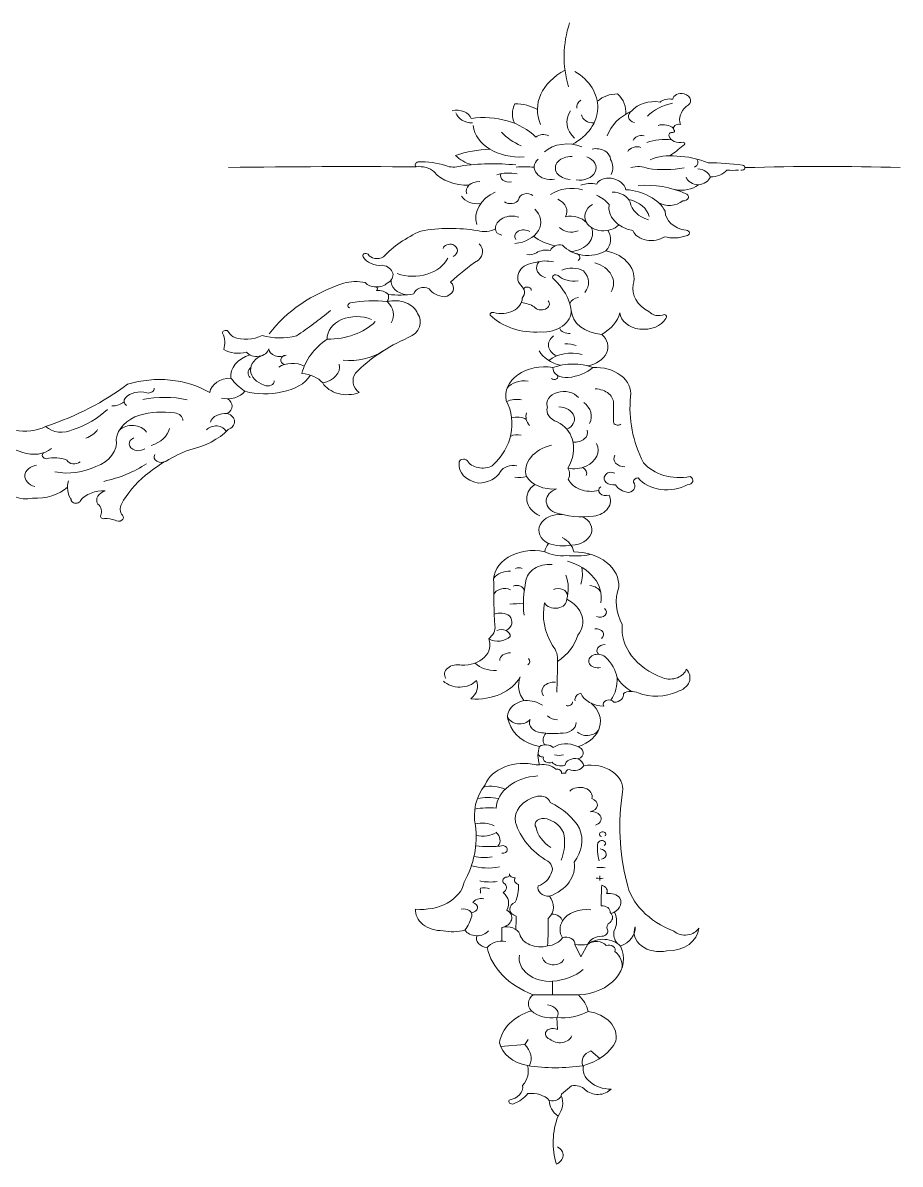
# Model space of a CAD drawing. Header units: centimetres. Extents: x 2280 to 32242, y -4577 to 2534.
# Drawn here: x 24897.52 to 24921.62, y -2764.3 to -2732.94 of the extents above; entities that cross this region are included whole.
import ezdxf

# ---------------------------------------------------------------- set-up
doc = ezdxf.new("R2010")
doc.units = ezdxf.units.CM
doc.layers.get('0').update_dxf_attribs({"lineweight": 15})
doc.layers.add('dim', color=40, linetype='Continuous', lineweight=0)

# ---------------------------------------------------------------- blocks, each defined once
blk = doc.blocks.new('OBJE_other_131')
for p, q in [((0.3653111315901901, 0.0922910707930704), (0.3653111315901901, 0.0980082007929182)), ((0.3895559738464639, 0.0859494231826405), (0.3877055100239279, 0.0910141112661401)), ((0.3917281962775323, 0.0910944936980306), (0.3895559738464639, 0.0859494231826405)), ((0.3809474278224534, 0.0757396645837557), (0.3809192824923096, 0.070136527841968)), ((0.388866143859523, 0.070096609659162), (0.3749657881637736, 0.0701664330666925)), ((0.3822784721815187, 0.0606836112431329), (0.3824705038600205, 0.0557895034544911)), ((0.3650239342365716, 0.0486925089995455), (0.3724093744398973, 0.0494817505108026)), ((0.3724093744398973, 0.0494817505108026), (0.3734932467784461, 0.0515646296038579)), ((0.3927538578141161, 0.046982236111682), (0.3954555216348818, 0.0438226140391931)), ((0.3867813015992827, 0.0324651391691252), (0.3837318231925898, 0.0290521948039479))]:
    blk.add_line(p, q)
for centre, radius, start, end in [((0.4429371151564939, 0.4589290456870482), 0.0590193457997535, 166.4499415671134, 192.3739598187632), ((0.3956212794507307, 0.4368308481073974), 0.0198722742071773, 125.0579478938335, 198.0663160566173), ((0.3752374937862142, 0.4377838367287116), 0.0190532796227415, 306.3476094882006, 51.22905761682699), ((0.4001374402020749, 0.436133765340373), 0.0071941432910706, 88.10873458939543, 143.4988726081512), ((0.3905263965702645, 0.4357947957197689), 0.0123968195551339, 356.2549863701989, 37.39805265029685), ((0.4198652908698227, 0.4409918509567766), 0.002601957381356, 69.76992693469124, 175.6466891337684), ((0.4198609508023838, 0.4406380500933419), 0.0029378151699398, 302.6376636647897, 72.077128104339), ((0.3794048448735061, 0.4350506967531628), 0.0113509200001975, 158.4411946978478, 200.5765524950646), ((0.3685884790076489, 0.4273173873242256), 0.0119071017484468, 53.03220652220995, 88.75099283355281), ((0.3915789961324931, 0.4379511537857688), 0.0037701909964272, 130.892221765221, 188.3260011719125), ((0.4117359525512988, 0.4319224115421438), 0.008268999248381, 78.4845658814075, 147.725524160422), ((0.4213926577836458, 0.425217654887858), 0.0149035052189518, 106.0554179536621, 142.9209398495829), ((0.4163483590060961, 0.4372060731468411), 0.0040887061533051, 76.96084205347445, 136.4147242400244), ((0.3509840039373058, 0.4318429924685248), 0.0046097604749496, 15.41462609811125, 108.3378802654498), ((0.3559218639951895, 0.4365641535659062), 0.0053430202311652, 193.1224911767974, 269.2128852073462), ((0.3951765851340483, 0.4315820129829408), 0.0103749398605837, 153.3176342075238, 219.4808323570175), ((0.4141971156123248, 0.4214881059554187), 0.0176030322723535, 122.4787682536977, 165.29758441923), ((0.4065172020440383, 0.4341337982984105), 0.002828478560199001, 128.8091290405791, 249.3852029296631), ((0.4277917989327261, 0.4327183604769396), 0.0083626119459431, 139.3676181590068, 193.4714329197201), ((0.3593173974748361, 0.4135351311779235), 0.0199166177992114, 36.64352165733405, 101.2614920074481), ((0.3928737275584872, 0.434927965996296), 0.0035844738413019, 185.3880884535043, 274.8022257092995), ((0.3703049656081961, 0.4315167887882704), 0.0143856643594175, 185.722237343173, 275.4301929569118), ((0.4143411941902864, 0.4263749683963021), 0.0042358062364722, 40.62162087431373, 111.2774052262258), ((0.4172413841288341, 0.4280706213778815), 0.0006250586464826, 280.8567031479104, 46.86855486071055), ((0.4192452722033873, 0.429132735310742), 0.0016889923037428, 75.81120465516224, 201.0244725582233), ((0.3799622987953086, 0.4377446321610563), 0.0183677268530368, 214.079118902559, 240.0064985235703), ((0.3775569729988857, 0.4235160431743933), 0.002955813131066, 54.14669824701067, 139.8466623851102), ((0.4078097143926626, 0.4234336279756798), 0.0027042427829975, 75.29351436042246, 166.2973126416734), ((0.4148173330106676, 0.4115971792658425), 0.0129058090737254, 80.38681285348889, 115.1052101223074), ((0.4172445302158007, 0.4263150001740878), 0.0011474857747767, 84.26899800237571, 200.2592959540865), ((0.4194460052521764, 0.4265693949383421), 0.0033421334617017, 191.2450347203889, 289.4925353327932), ((0.3849353630666104, 0.4134612315098674), 0.0091169553146822, 60.81491761742643, 140.4089604597954), ((0.4063824304394083, 0.4183687920750579), 0.00309426437085, 67.51086236426806, 158.8549963940777), ((0.3842170987343121, 0.4528399447094785), 0.0476136258581901, 312.6148004847788, 319.6315234807636), ((0.4202840813168521, 0.4227212794915191), 0.0007505757747595, 286.2148233588587, 68.33141440605557), ((0.3632541757881373, 0.3897951738236549), 0.0306800397494775, 93.89650398850584, 114.2626974922439), ((0.3596888300245751, 0.4242078963881557), 0.0111022575315723, 215.4715189703111, 248.3453055362512), ((0.3860053344373318, 0.4126255379753366), 0.0047189162352832, 85.07087788667005, 267.4614182470946), ((0.3887362599695959, 0.4126523578787043), 0.0050658810186712, 257.5008839864096, 64.49637892193591), ((0.3937357213121398, 0.4162049753053634), 0.0044537476430517, 359.9514615264038, 105.3573634398127), ((0.4164546703976127, 0.4062253566649009), 0.0115746630929292, 79.64086847828169, 121.7802646693894), ((0.4179766204701768, 0.3973336984605804), 0.0202853680856209, 59.7117483850371, 88.41984539053836), ((0.339514275330339, 0.4137745458455103), 0.0012604286121497, 105.5862603938409, 218.0602169326548), ((0.3404581085406059, 0.3978133398343268), 0.0172231004824532, 65.56254677246943, 94.27041897868631), ((0.3622247392597416, 0.3600601064182128), 0.0542361812454115, 82.64010673311617, 100.712444955074), ((0.3798839501615914, 0.4129578368765373), 0.0050880131220589, 140.3978985679911, 283.6518472582987), ((0.3910142355158497, 0.4128409037363959), 0.0079231028213093, 338.6636325951455, 25.09459314189003), ((0.4225192669837832, 0.4152028459958133), 0.0025758242765937, 306.1506789365176, 28.85259652366526), ((0.4293094547808498, 0.3670591384151696), 0.0478036561120835, 78.66118498345912, 91.32080624790652), ((0.4384743455176808, 0.4129122167553423), 0.0010440473933767, 257.6569180140986, 77.0593316828827), ((0.3255434100227756, -1.659665721257782), 2.072703859677003, 89.64123419171412, 91.23322371985789), ((0.3395177026963037, 0.4072566548681417), 0.0058265824792055, 38.59135971651708, 99.84094562380437), ((0.3541365916845712, 0.4174174998656033), 0.011995567283151, 212.9612332419489, 273.0111900990634), ((0.3500150788719562, 0.4182824639687267), 0.0053710244684438, 243.0791607022268, 293.3435891679721), ((0.3669778153454753, 0.4004175901708284), 0.0100584278563976, 75.30853895095325, 111.2644360108392), ((0.3671571424506546, 0.4093938436274233), 0.0026760806678539, 162.656476046185, 284.3143469220209), ((0.3717417043833189, 0.3714808358851691), 0.0415893008880493, 85.78852457416349, 93.44342326904149), ((0.4066841083680682, 0.4070507161981029), 0.0062224778900123, 60.36715974829296, 111.0600148229765), ((0.4144249947058054, 0.4371942019540542), 0.0251707617205309, 259.3211418856267, 284.7914429937063), ((0.4246259605950053, 0.4080917108479383), 0.0043207213267813, 12.85346665449841, 84.56929004674248), ((0.4289006405386272, 0.4150309458696412), 0.0059783782067817, 269.4036213946118, 328.3318140102659), ((0.4357352427044701, 0.4247192330724452), 0.0129452702445486, 262.2468451265952, 277.7531548732142), ((0.4655414837947615, -0.176937560530756), 0.590423543757865, 87.90088440524599, 92.52614663492291), ((0.3578560642851671, 0.4030338870518916), 0.0039148589846309, 86.86072589201319, 197.3478819256883), ((0.3976189706040052, 0.4046365044332), 0.0038649788859038, 78.42784271177477, 159.869370443807), ((0.3972355887600912, 0.4027234834343532), 0.0058160264654158, 9.592109291194232, 78.50829701697224), ((0.4256139815304268, 0.4100506952910642), 0.0043277471354519, 195.7497109006374, 264.873786878145), ((0.4243471776762801, 0.4104093274193622), 0.0047512967783101, 280.6749965364701, 343.407933220195), ((0.3863596251087408, 0.3946130726148362), 0.0095955765379038, 69.7018162107475, 132.671900051842), ((0.392200964518306, 0.3991588324181511), 0.0070390218282307, 75.27534636843532, 115.7328918872413), ((0.4016389255140121, 0.389212812907394), 0.0145408914096449, 22.48738696289239, 84.7465942092468), ((0.4092615377372024, 0.3828869966033062), 0.0226497724666124, 58.33593666413731, 96.4740823633771), ((0.4199396809493307, 0.4109334064622602), 0.0074113210657445, 254.9779680753083, 315.5164187831775), ((0.3572680721586443, 0.4028904481840036), 0.0051501986296853, 203.3245839022806, 282.6455041285753), ((0.3695095129616213, 0.3919155504845269), 0.012606282044671, 121.9282776018129, 192.9067169027953), ((0.372591235220038, 0.3994539513252476), 0.0025470108153714, 43.60282782750554, 179.9689131402229), ((0.3788740974183145, 0.394646066140469), 0.0059799390344443, 338.2562011137923, 57.40588944727437), ((0.3875701749595866, 0.3911298854831512), 0.0120814153239857, 31.9865213464705, 58.05667623621662), ((0.3988971531078361, 0.3970748096701427), 0.005572140646290999, 14.58094776722218, 91.9533362588085), ((0.4206135850211098, 0.4006833244487788), 0.0015763443134268, 263.4416159486784, 70.05664121260679), ((0.3675436636433082, 0.4005423265931981), 0.0027266023766221, 226.0977495409806, 336.5054263555905), ((0.3969096007483199, 0.3925345286913156), 0.0065470791532545, 130.2746757642466, 202.4039664142473), ((0.4077452006992139, 0.3963618567084584), 0.0099963449615671, 173.2912732813248, 254.6515456822619), ((0.4016034322188985, 0.3912999652472285), 0.0085827351387785, 8.825177005129083, 74.64424179194091), ((0.4133470264091212, 0.3996506150272746), 0.0091328407792234, 187.3795347668528, 247.6393229184717), ((0.4163176195680077, 0.4026017257083627), 0.0053927793250463, 230.0307655586325, 319.7496392415857), ((0.3679806368602654, 0.3876491141701067), 0.0050206979960599, 64.33984704730545, 182.6429648975582), ((0.3679776335980505, 0.3901938382042951), 0.0088705812085042, 275.993135092195, 37.57831537601078), ((0.3860288436197178, 0.3868973544110308), 0.0057601596993932, 33.0551620016485, 106.1300798596667), ((0.4229269838960806, 0.3946242955067574), 0.0078542320886426, 178.9049120633594, 259.3243631976057), ((0.3960962853773869, 0.3923914245826953), 0.0057433599439203, 204.1768055977392, 323.4250492126624), ((0.3599433992181736, 0.3536617226693084), 0.0383301303295179, 121.3583849501155, 145.0406079023295), ((0.3492580633683178, 0.3481505385806583), 0.0393478292453494, 78.01729144321979, 103.6133809893855), ((0.3595394087748339, 0.3917135560874734), 0.0054947097119496, 247.3943952142418, 308.5710988226019), ((0.3653652995756256, 0.3871495764205068), 0.0024149394489849, 173.6278800895605, 258.3411847267536), ((0.3716113910980583, 0.3842256582758776), 0.0027420326073997, 47.66464600088403, 207.6821825975354), ((0.3862125892398654, 0.3904269720856777), 0.0043396233688974, 213.9077841895496, 298.5498299602886), ((0.3850547763018498, 0.3856033528203935), 0.0076977499668651, 278.2695575807345, 18.36964220241699), ((0.3899193105085852, 0.3830706361658069), 0.0083834849632476, 325.8379548551197, 26.44421891787641), ((0.4107664801087222, 0.3886381192094227), 0.0059823483486758, 198.6803693837595, 312.9717947777734), ((0.4214291404999971, 0.385797202716317), 0.0011096323660779, 272.8151682077462, 87.78655586709358), ((0.3849345315054393, 0.3938936971085527), 0.0140306081984598, 222.8641096926791, 254.793338071836), ((0.4176950822503209, 0.3917481740908556), 0.0080116403086294, 249.1555340935787, 298.2215077879893), ((0.349064545081354, 0.3786626770988008), 0.0022775441152597, 69.14907492276339, 165.6305224784356), ((0.3483016295596698, 0.3782976079890039), 0.0029484700258112, 304.8612434740952, 57.74464753477446), ((0.3536256406748297, 0.3779159383966073), 0.0053618849600673, 319.4029032581941, 36.7758808434431), ((0.3786537373246984, 0.3736433698666739), 0.0049900349257232, 76.32152612359556, 129.0612973885328), ((0.382813841658872, 0.377691890551354), 0.0030856031478312, 75.74629212209952, 164.9735816348101), ((0.391251955113633, 0.3854614655889267), 0.0090441213380426, 211.8977750557595, 308.2914130093083), ((0.3231216993553225, 0.3760974886378431), 0.0009507076521413, 41.63744450560908, 210.8029999807276), ((0.3275870378928975, 0.3778907639417232), 0.0057530658277053, 203.3490413652039, 277.6652271279373), ((0.3266003507578085, 0.3779608640760364), 0.0030297917319347, 203.987209607249, 309.5511002065974), ((0.3375787351007196, 0.3790845688911), 0.0114106798620616, 245.1260150053319, 340.1413347322066), ((0.3734847169140913, 0.3795415548201684), 0.0028624417218221, 251.5649610561641, 315.0138619628116), ((0.3870802408127686, 0.3755820598030937), 0.0018045945971829, 314.9442748460318, 86.69091606627933), ((0.3938008426570682, 0.3670399492654003), 0.0117280548988561, 347.2226840547527, 74.899017063472), ((0.3273988761614216, 0.3681895998607664), 0.0041120662887341, 305.0802577237466, 76.5631838230129), ((0.412959251797169, 0.31465295236714), 0.0814053551426372, 132.7541150340213, 141.5520186777702), ((0.3760122029128208, 0.3672827141643586), 0.0062271182489767, 96.40308374423007, 211.9543812176691), ((0.3782926818902537, 0.3667277100400367), 0.0073703503756958, 70.59590058131877, 113.8057044948925), ((0.379970391370978, 0.3713191214279734), 0.0044125360047064, 145.2156095163891, 248.3492958065302), ((0.3901291620770583, 0.364874192929729), 0.0091111260962645, 337.2685426963674, 68.26389059289454), ((0.3814713890078241, 0.3673741916063735), 0.0009959342753059, 42.85762325262832, 222.8576232523559), ((0.3864785229271388, 0.3651723521629413), 0.0059777791951507, 53.65292097931623, 121.9450271936528), ((0.3833624366128285, 0.3652432953745528), 0.0081759141342704, 329.5171214751809, 35.46584312789665), ((0.3359544833123898, 0.3206187733131755), 0.0482488078793267, 113.9585148822834, 151.5014774025173), ((0.3200764562946072, 0.3557586964243204), 0.0096918644037077, 72.74470890738316, 112.5364329123054), ((0.3264256271293289, 0.3673898017683752), 0.0042087216157909, 214.3614245629583, 322.4451566233732), ((0.3366393545826278, 0.3655847949840677), 0.0056886259894559, 174.0933573454897, 260.6633860690152), ((0.3463052318742088, 0.3628037223834427), 0.0038072617921596, 285.2273863737515, 40.39638565649574), ((0.3619080864958986, 0.3510046543393964), 0.0245139461186787, 6.227796864916403, 39.80154886225168), ((0.3871650904324579, 0.3722624012436776), 0.0065091076944764, 220.30890887755, 280.533654737635), ((0.3258727709965059, 0.3624551777094238), 0.0009124605529071, 307.3537162906757, 52.706660280367), ((0.3268694634613025, 0.3577273485671373), 0.0040269586930921, 36.71876604052468, 96.31683651256569), ((0.3409192937166498, 0.3599730388276865), 0.0030248059424143, 55.96733803410805, 172.6819962944195), ((0.3483200583305027, 0.3655144326100379), 0.0064644598943771, 207.9979387692953, 260.9678435321669), ((0.3675391650802676, 0.3610424057230018), 0.0043409612113362, 326.9903821040614, 42.71399907871583), ((0.3727594941466647, 0.3620650926161379), 0.0012315801815565, 347.4988732461318, 157.9361184255138), ((0.4167489162350165, 0.3628045603181702), 0.0116269102170255, 171.8833841203091, 235.2763431913896), ((0.3246100514242533, 0.3592456418845963), 0.0055589478266201, 337.4399196021641, 9.206313414795696), ((0.3334655884476839, 0.3792544872880014), 0.0194138831976647, 260.0089586620342, 283.2617291376315), ((0.3647796654392889, 0.3586775376995355), 0.0063997391207158, 249.0351513132118, 0.07286181010426179), ((0.3770386684240598, 0.3563269610933983), 0.0025037404448945, 211.3535043032137, 31.3535043030942), ((0.3893005965876172, 0.3553780568474603), 0.0037033666378266, 103.1304332546709, 161.5793382552102), ((0.3187804524427593, 0.3555055156553118), 0.0011383990321915, 104.7421158330126, 244.3689365403239), ((0.3254486736398585, 0.3272783326932087), 0.0301421689354212, 81.80807179839758, 103.3463162761629), ((0.3321154288619594, 0.3502862952418326), 0.007226932893595999, 15.77106031233298, 109.1589739089295), ((0.3229437136798432, 0.3516837949145398), 0.008701398235136, 337.1139839414579, 38.60438323044955), ((0.3699443671522413, 0.3496189285961139), 0.0073335437790522, 47.48194694182514, 82.3252659677156), ((0.2178073057060463, 0.435792365612836), 0.125330586187355, 312.1201267771852, 318.9382054976068), ((0.3203931512638727, 0.3418404129320344), 0.0090690821020579, 59.82786261334115, 181.5889082569781), ((0.3323741889528196, 0.3487297496571009), 0.0075653098910989, 300.6572414506102, 27.73516116693087), ((0.3622207662857601, 0.3518733536981254), 0.0008707340750986, 71.9977811727717, 194.821356827982), ((0.3753154347439833, 0.3619011032562718), 0.0173001919784172, 216.3351307745684, 275.3298525521239), ((0.3774121383507714, 0.3535284359541911), 0.0088662600112215, 266.8338389926347, 0.8758170593578094), ((0.396424264617935, 0.3538738054834823), 0.0101490717357216, 181.1847068946762, 265.769225008219), ((0.3867795798244083, 0.3553940287907292), 0.0146514727301242, 307.3852235853684, 349.2345323828928), ((0.4084869093539837, 0.3531978853837372), 0.007333674418778, 184.227333457441, 337.8109486139627), ((0.4131148402052724, 0.3550251520685151), 0.0034771143176217, 210.7313741692189, 300.5437173984165), ((0.4144532320702991, 0.3510747095203614), 0.0010475296248516, 321.8913435327785, 65.84460799494792), ((0.311679701662758, 0.3595575948895219), 0.0179721009121804, 268.8772743036761, 323.3278659270048), ((0.2801526263791684, 0.3440823428686373), 0.0010023769663659, 46.71697529799416, 191.6409827960738), ((0.2689893648852234, 0.3399337085871457), 0.0109195637491747, 345.5515708182052, 21.18645733964862), ((0.2899045905258773, 0.3491738672009817), 0.0100595635618188, 205.6961880044219, 222.2622177028456), ((0.3856338517421138, 0.3472037774277831), 0.0031236248444677, 195.7116901890485, 276.5378591732796), ((0.3894168757631287, 0.3385895348671783), 0.0081133103730739, 283.2131817497317, 39.51972661960274), ((0.2863865827677668, 0.3498842560018882), 0.0084442827681301, 242.2880182519583, 305.763065422519), ((0.2968690096644688, 0.357277576999205), 0.015287336186271, 248.7235261366051, 289.0747295002835), ((0.3287557953530757, 0.3229455176393162), 0.025520988939496, 133.0705411800592, 170.1550059679745), ((0.3639769218910577, 0.2952830065877887), 0.054525653160118, 120.5870158156511, 143.7385990666275), ((0.3845211130096156, 0.339306951405253), 0.0052433229774217, 134.6105514647645, 239.2389974501249), ((0.2839900509038398, 0.3425770449289158), 0.0069575602582566, 230.4901058206945, 291.4289854668589), ((0.289712480342594, 0.3380221810335841), 0.0037159953358468, 211.1412896221163, 351.7091881470784), ((0.2967993442133134, 0.3377310853040219), 0.003418476915807, 184.1055318066718, 304.830789805644), ((0.3182162802927631, 0.3479621570085301), 0.0152546452795767, 262.7139326667058, 311.6023481129833), ((0.3859722424553584, 0.3408066211884321), 0.0103469850881084, 202.5498674116173, 253.4685366691859), ((0.3848751072725767, 0.3340621635565736), 0.0057953920139615, 59.35526102189677, 95.35725630207422), ((0.2910558487462843, 0.3262890417909041), 0.0092962393724157, 111.5405182238687, 186.1131207742886), ((0.2946271121839486, 0.3287386194254736), 0.0067934828703315, 116.5528460437519, 247.2746796721894), ((0.2992336399683082, 0.3328260173205912), 0.0021536258218841, 102.9278184107674, 239.8588813736204), ((0.3863187296969735, 0.3265458899846867), 0.0093923786476947, 69.47144889873428, 137.8353938826657), ((0.2903627437340815, 0.3274950011028928), 0.0033231832583966, 137.6459148033295, 215.5233428470435), ((0.3007102032452462, 0.3251285137961406), 0.0063711220659, 55.29627576962957, 131.7796923345462), ((0.308355042491377, 0.3300022000369344), 0.0067966675904407, 283.9518968146596, 10.25593331933365), ((0.3781718049039069, 0.3182735824611547), 0.0119743160445437, 78.06903791597495, 189.6109320316224), ((0.3846676834345029, 0.3298101860743145), 0.0040243775128521, 177.4501880383547, 280.0011269470787), ((0.3868264107278985, 0.3172138308984061), 0.0141912703297321, 64.60010472734623, 115.8118312269548), ((0.3837671188856006, 0.3376261756982592), 0.0118873118339928, 277.7327478142955, 320.3023422737331), ((0.3937174254361284, 0.319183550478781), 0.0108795083821541, 353.9576768013594, 94.23753591354144), ((0.29491803070799, 0.3319382253796714), 0.0125169286664289, 281.9665773526467, 334.6988488449802), ((0.3025973338029577, 0.3184810278768978), 0.008886115067614, 33.65823633728394, 83.45223698036776), ((0.3267875853570488, 0.3243335923975624), 0.007493634299929, 154.7233012810373, 221.0974885286023), ((0.381079441410866, 0.3261377944952244), 0.0011362698159319, 222.052154047212, 34.75993396696689), ((0.1903665267795654, 0.3815233358932152), 0.0838478372281268, 294.3498316915793, 315.414354418704), ((0.259910066054754, 0.2996846194629313), 0.0249926728227684, 51.94564806528093, 113.1533319386737), ((0.2819074469236514, 0.3186717687332189), 0.006627980554159001, 90.82104463183695, 174.0006280018905), ((0.3022502431151522, 0.3370181335094198), 0.0235592652696676, 209.830057593646, 226.6597294102105), ((0.2931522586408005, 0.3240812713222793), 0.0019772544535724, 234.4514202875756, 5.040010225566518), ((0.3174846945506646, 0.3267527911975794), 0.0082045533731448, 204.0738216084669, 296.4601527005275), ((0.3720335261996748, 0.318053987753947), 0.0063722871221959, 80.79609524358095, 148.2517859612993), ((0.2539409276258445, 0.3141381996393382), 0.0053764634105085, 67.90338286247417, 147.3275729793243), ((0.2563376445460647, 0.3209908285459057), 0.0019081248962651, 258.6888128245182, 4.671070155742437), ((0.2807241000361301, 0.3229279254398318), 0.0061613097184178, 252.9010195626361, 330.3904377058324), ((0.2920707604088988, 0.3362228795262947), 0.0174025312614643, 249.8670682311071, 288.224696961213), ((0.3840629179126541, 0.3148141922278471), 0.0052377678000716, 31.33505648901786, 194.1982077362242), ((0.3934678210832279, 0.3153595628017238), 0.0058064576812736, 353.9313990544111, 88.08283036240972), ((0.2513163528132964, 0.3156834544230431), 0.0023358766913921, 144.4789248786813, 228.950844705532), ((0.2615659148840244, 0.2914876204397497), 0.0257806438862946, 74.61944976604858, 105.3805502339514), ((0.2781898099922882, 0.3136924647084214), 0.0039840971972342, 310.2981853810813, 50.49827435105131), ((0.3403548982827309, 0.306509308086179), 0.0277832888629661, 321.5040119179268, 20.57743259361283), ((0.3695931701729862, 0.3112293618229161), 0.005520004655777, 74.59342957472218, 123.6939807904073), ((0.3842162185856081, 0.3097595072664736), 0.0082871124992025, 339.4352246629068, 44.16891921058157), ((0.4672010651846778, 0.3131832337339851), 0.0628523732422714, 175.5697059894162, 201.0368353619339), ((0.2214273526936799, 0.3298421776664453), 0.0285702125685972, 294.7338522569212, 321.8905172135083), ((0.245285434942313, 0.318516794751672), 0.0048396451589789, 269.6242686838965, 320.0678498980591), ((0.3840808120981079, 0.3123364297244247), 0.0052334672661476, 166.8225856899996, 247.0681254548605), ((0.3822254348235013, 0.3086547356733844), 0.0050741462369162, 303.0227050424173, 86.68049721747342), ((0.2381375067374155, 0.3090418108005669), 0.1612051744963861, 359.4228701199847, 2.027711138737727), ((0.2185085342895837, 0.3146815294494489), 0.0115101834070985, 206.1202595374684, 303.9556955428853), ((0.2586730049452734, 0.2988944768842335), 0.0120722495116905, 113.6787706778279, 175.1745565070932), ((0.2608575302780332, 0.2904862313574746), 0.0206957487495145, 79.9476035267419, 109.8659482821876), ((0.2640380336397197, 0.3078864031065624), 0.0030090265730207, 356.150258668681, 81.74731360552555), ((0.2800908556265267, 0.3060126981549764), 0.0046900741224569, 81.71617012400628, 166.8971225510735), ((0.2792362478469395, 0.3072784281430743), 0.0037061209182545, 298.1677595118624, 65.61147035232258), ((0.3697328221936132, 0.3050594295068518), 0.0043733107056151, 50.24555898469599, 113.0753687002021), ((0.3792501823360887, 0.3096444863682149), 0.006830986839148001, 167.324772894551, 213.3006974991481), ((0.2298267467884782, 0.3090533436159003), 0.0062660929632361, 218.7156339577331, 304.5592317216326), ((0.2514866224839924, 0.3007916617302915), 0.0048645892858856, 25.79499967826062, 142.7592948961097), ((0.2772394927745273, 0.3021116105116939), 0.0033793503425191, 19.7506252863894, 148.4403119655094), ((0.3751615505668392, 0.2980521650413503), 0.011700893238019, 11.72770558748956, 53.98486743953964), ((0.4006046978119027, 0.30741804809866), 0.0012701945792083, 178.8731213005639, 315.1072413684914), ((0.2268779549521356, 0.3178174696600997), 0.0250683590903992, 220.4650603412345, 249.1345581443708), ((0.2344558372573479, 0.3068011013577828), 0.0070529249497325, 293.763732865239, 336.1928025148125), ((0.2539944207817684, 0.3057651916412437), 0.0090392790832141, 292.1369425412108, 351.0857601747889), ((0.2630017348522732, 0.3168490221164818), 0.0220960045896349, 286.2525385148265, 324.479034198816), ((0.3697229783192922, 0.2988514999575886), 0.0032852435295689, 68.90072515264876, 128.7440879308297), ((0.3873615525726955, 0.3030417216411585), 0.0039634701591499, 262.7422972882832, 13.77177000520432), ((0.2353866874759297, 0.2987524871650878), 0.0113162121937024, 295.9829257085536, 5.87093320883721), ((0.253423916904586, 0.2980024380449704), 0.002832788320072, 118.5389598288597, 313.2666250678196), ((0.3681294736714741, 0.2963504529891131), 0.0189335457063226, 334.9722778154149, 12.44444641412563), ((0.3867087571537923, 0.2958010290430692), 0.007866056352915, 302.4088897663111, 19.94103672069402), ((0.2212945467316811, 0.3010676480881986), 0.0074659588504197, 243.3798265812719, 317.2013424131837), ((0.2916495504545782, 0.2531162529530263), 0.04808900629068401, 117.8480987579416, 138.4673347491395), ((0.3836412255714776, 0.2869884712637986), 0.0112822833050263, 107.2457306756271, 191.351816945708), ((0.2254458597292655, 0.2932424269478462), 0.0015257801942973, 139.9915326509662, 259.8146217066199), ((0.2277700857707238, 0.284904196922312), 0.0073120914869423, 59.56775394267539, 110.778716156896), ((0.2337237724240335, 0.2920619456075372), 0.0024062560000703, 200.7637454927439, 319.519331898182), ((0.2604739636718485, 0.2925853777779196), 0.0022109857189973, 153.6698942231087, 311.4929187223608), ((0.3532782929317954, 0.2906071970650885), 0.0013458143878797, 32.66644812315009, 191.5221261522992), ((0.3591046595299576, 0.2933569132148906), 0.005110972009083, 203.3206346392777, 305.8715729294762), ((0.4027455609904913, 0.2922677657630817), 0.0033133581311667, 154.9960094328831, 271.2670161874853), ((0.2231736086017312, 0.2846242697311351), 0.0045873269514147, 102.357331546158, 251.0020886125011), ((0.2315314421381806, 0.3015611521941633), 0.0156899997556536, 256.0477292373832, 304.1727493026406), ((0.2332123864180506, 0.315017161930777), 0.0339535958742255, 286.4863451115201, 312.0592797778622), ((0.3594888448383944, 0.2894564367628501), 0.0075807219782561, 173.3190979791783, 256.9906124383771), ((0.3685261806904411, 0.2849991591153991), 0.004325541286574999, 74.61379488036118, 155.1521915096206), ((0.3872011469512278, 0.2949684625689963), 0.0068993338240018, 253.8771748678208, 302.6623697768599), ((0.3805906624705013, 0.2859253915019932), 0.0052793529298967, 336.1149440978654, 27.22338661448345), ((0.3881840142972663, 0.2862400984678428), 0.0029083235820306, 340.4475749624841, 54.4920913965657), ((0.4196077465960822, 0.2975068874641477), 0.0130367019848119, 211.8821724729559, 284.5720036950428), ((0.2861826886024874, 0.2579080933842986), 0.0408194370461937, 138.4143887883318, 158.3317921896562), ((0.3577421961053102, 0.289399028596736), 0.0073288508612692, 270.3138654131572, 339.3695844568213), ((0.370436542496825, 0.2914567197011031), 0.0070239092185588, 258.8364871571794, 287.7652066551482), ((0.3807416571913528, 0.2887071655304216), 0.009062961325608, 205.7644482984221, 276.8754842400201), ((0.3991823663302283, 0.2841045055806399), 0.0027220544011036, 153.0785244162211, 285.7660168732793), ((0.3985628220207888, 0.2846908827151994), 0.0019195147334082, 52.23473497836557, 160.3309016050205), ((0.4070264041860521, 0.2828046604064271), 0.0015414331651654, 95.6165895975085, 192.0228621391378), ((0.4156995131118667, 0.2897684393511246), 0.0103607238908379, 211.6056667373281, 307.4067460523437), ((0.421877665219352, 0.2833642379671908), 0.0018294286095048, 273.625090609429, 56.48721519689704), ((0.2189696513871665, 0.2815816569720406), 0.0064510437329628, 184.1256748051176, 287.5311917756254), ((0.2445683104210792, 0.2800527432287061), 0.0128572749676534, 168.3402328083, 203.9248264099874), ((0.3809640062018372, 0.2756642882402581), 0.0082589442451388, 134.4994276742066, 239.2521984891868), ((0.3924061372981732, 0.2860529946730754), 0.0073462148637, 197.9600208252264, 288.8791130057315), ((0.3969401507081769, 0.2791019813459974), 0.0021569802696341, 134.30300791195, 298.4781604114496), ((0.4047258582857369, 0.2834128435103514), 0.005176334027807999, 201.8675243903899, 263.0366847270102), ((0.4030829402556762, 0.2809615145420018), 0.0028722819597831, 290.7019588041144, 31.99964129014473), ((0.2218692956395647, 0.2881195473867395), 0.0127252965343784, 265.6896200795987, 320.6601632709218), ((0.2426730154701277, 0.2704579427339528), 0.008058279257606, 85.55877236095634, 150.1261273089717), ((0.2446966998200005, 0.2746957843803406), 0.0040460535011468, 110.2390077975166, 204.4009389302773), ((0.3843383337245561, 0.2746659927609885), 0.0056342291096852, 116.4744379256475, 237.3867987659501), ((0.3919029808251726, 0.2747962227956765), 0.0065268185583359, 281.7818375760196, 21.6669847092621), ((0.2342740779634713, 0.2748386335441737), 0.0014583238511903, 164.0843908239298, 345.4272575164443), ((0.2374622178286368, 0.2699310330423174), 0.0047084509874326, 340.9950520385705, 41.06818288246457), ((0.253003122421664, 0.2710298990550605), 0.0051397483654103, 157.7037034341567, 210.8051768754304), ((0.2428123124028758, 0.2679771330603728), 0.0009918873133646, 154.9103583583352, 284.2518181266191), ((0.2435154953903796, 0.260964177937673), 0.0060689768370111, 62.65190471594536, 94.33744040461572), ((0.2473538882704227, 0.2674793526473922), 0.0015387448897381, 226.9535573460363, 36.6434680609454), ((0.3829826653450875, 0.2625670572749849), 0.0065434500009163, 83.76780091605904, 235.2881423351998), ((0.3899885248824208, 0.2906136869002033), 0.0224429241758012, 247.2280787241488, 278.3189993906338), ((0.3862259285760023, 0.2628898173493041), 0.0064842513075871, 273.5847960262811, 54.53068391780178), ((0.378354156975009, 0.2523760287646776), 0.0089304115545264, 8.171676226972261, 53.91835971803065), ((0.3860497444601629, 0.252922307489916), 0.0078067830019171, 147.7121465196994, 174.6558851449891), ((0.3839499536966584, 0.2664396880513519), 0.0103739624166188, 243.1005385036936, 284.9795771196788), ((0.3748197949369176, 0.2419184975952324), 0.0122297112884923, 73.57975176599211, 185.3837022678201), ((0.3835165635391289, 0.2612291083778138), 0.0092144428667966, 235.344803201353, 278.339761797477), ((0.3874650930087426, 0.2711574469813451), 0.0192236246638296, 262.1907077661871, 284.094351585687), ((0.3871887795033669, 0.2398167758379785), 0.0138286192422928, 356.8695282120188, 89.97880655433237), ((0.3795690387592033, 0.2347274229497793), 0.0160783463558788, 352.0263821492118, 69.31311723034487), ((0.3676632769393534, 0.2397564356881487), 0.0058190550707574, 88.51657250405269, 150.2402860243036), ((0.3703296496128053, 0.2446796665312749), 0.0022942069340744, 62.73855525776951, 117.2614447421024), ((0.3798398629646824, 0.2410569464714138), 0.00733127056324, 84.72614674948618, 176.0304954711967), ((0.3741904368742783, 0.2443135105455313), 0.0156777686872445, 345.1726811782077, 11.01680292059846), ((0.3640107297830706, 0.2385062788124634), 0.0214911101685122, 347.955215845588, 14.74256714904837), ((0.6364620868909863, 0.2377303418545231), 0.2738349369448281, 179.3637665466414, 183.0820486544046), ((0.3696999134838914, 0.2373704411971785), 0.0022993726892433, 4.152223973606242, 118.22760392188), ((0.4283100356351067, 0.2321340217665908), 0.0565753628639806, 170.4046904861026, 184.8796008460396), ((0.3823919512613566, 0.2354921375511118), 0.0029070125076222, 1.245424862718509, 120.2588527320423), ((0.391646259248669, 0.2355987610546282), 0.0040957822414587, 20.5951582269405, 82.75310973884577), ((0.4255362452423955, 0.2330688402847915), 0.0252606273746989, 166.2764776018155, 202.0799573923577), ((0.3660099170015832, 0.234855126062023), 0.0035158663497172, 59.12924178158796, 163.7971766030672), ((0.3711377918151298, 0.1965229503662062), 0.0356160732417074, 89.03974926038185, 95.76290962095993), ((0.4099044044505899, 0.227894928594554), 0.0320055995119973, 171.72862551821, 204.1180047723801), ((0.3815218148607296, 0.2337444872423258), 0.0035178251251148, 200.7298214492945, 4.518028285743379), ((0.3789320197671668, 0.2248040433859294), 0.011051375190251, 329.2264986603058, 56.51848686719433), ((0.3646542715741874, 0.2241069847706396), 0.0040823857698979, 46.31409426334593, 116.870455816589), ((0.3951583235513398, 0.2286887310944058), 0.002095824053311, 242.6811529298975, 44.27331987366148), ((0.3636720920617591, 0.2245504455042834), 0.004554981027537, 308.0644503260911, 33.41860144647504), ((0.355798390792889, 0.2224613959572392), 0.0072454416756636, 317.1074372119361, 4.321364054252005), ((0.3650139160805134, 0.2186908740335654), 0.0027053416514216, 355.1702426212023, 121.0877914528525), ((0.3939803057954514, 0.2194196181449246), 0.0024283194168436, 318.2991287314499, 95.79789268305709), ((0.4248048254785651, 0.2218210524226035), 0.0227442013119567, 175.581298777733, 243.3008442735104), ((0.3531370840670746, 0.2149454610995314), 0.0083781424063818, 267.6977269250688, 17.96773205436246), ((0.3639356587640974, 0.2213398856550422), 0.0047454122619795, 233.4045398740475, 322.6829362876547), ((0.369655104902439, 0.2226396036765136), 0.0190938718010522, 311.1367403393505, 349.4683645547757), ((0.3719964213375503, 0.2093407911567864), 0.010276819668673, 353.9587474567961, 32.19883155161899), ((0.3968206630245336, 0.2127664340840421), 0.0024876859165527, 89.00946202903447, 218.0312144065662), ((0.3676228496768283, 0.2086161609894377), 0.0031111009531971, 86.09643782343656, 180.9221106261639), ((0.3946342884933873, 0.2084443634781482), 0.0027986424630673, 38.04359953084318, 286.174732158044), ((0.3628669991590855, 0.2117744162055266), 0.0073041059394432, 215.9428633464191, 275.0940067515954), ((0.3716975998491816, 0.2081642274851085), 0.0020345455106324, 315.57616086648, 37.26297298167398), ((0.0893406214283707, 0.2057648289616184), 0.2928861679853223, 357.9804225151103, 0.4879690352268098), ((0.3846570387796822, 0.1998416554189298), 0.0159699487165557, 5.910895323574362, 40.29154467961803), ((0.3515516643672575, 0.2027886862477712), 0.003986083652658, 71.74151522776134, 206.4503935821513), ((0.4167387675796705, 0.2061677317503995), 0.0051386519338408, 245.2291533175969, 349.0976757624784), ((0.4167579269708412, 0.2015753942134733), 0.0061948150052599, 291.1782038328602, 35.76274883817798), ((0.3522142051568561, 0.2037187532411682), 0.006204085293908, 216.6287460153705, 326.1859074967955), ((0.357101677971823, 0.2073894727667749), 0.0148329078304722, 264.2848613073169, 337.6965468556294), ((0.3499939847175573, 0.1979336664785897), 0.0077349418234737, 316.7141822236104, 17.55104720867824), ((0.3829965876234176, 0.1982048385576178), 0.0126803347848963, 163.7168479163631, 209.4194304955195), ((0.3825491806140563, 0.2003734169609971), 0.0180272804399992, 333.1351755041367, 3.539203596426169), ((0.4172635563572239, 0.2101434941724145), 0.0188296406061243, 207.3720019254441, 229.154241200691), ((0.3811656637907293, 0.1959082217554479), 0.0037086551446307, 82.21197198446629, 210.7267758286038), ((0.3902795197584472, 0.1925799052243301), 0.0026356189620114, 109.508110539507, 192.744809055747), ((0.3968849805192831, 0.1976424270179666), 0.007917154649639, 199.0048154613288, 267.0057138120094), ((0.3994725197195618, 0.1944595173014978), 0.0030917854057205, 272.7017055550389, 10.42021307780068), ((0.4049485013496027, 0.1920921923664158), 0.0038071877403348, 56.59068486474875, 129.7641431329227), ((0.4125571586934211, 0.2060053660906941), 0.0120676542844043, 242.819977261626, 302.2460299804316), ((0.3738305434783422, 0.1853646297712541), 0.0068734915203, 102.7294913305373, 201.7178916666059), ((0.3723473362872202, 0.1838088248796726), 0.0082604141277405, 49.84443283266828, 90.21748468922466), ((0.3853837226527507, 0.1913682113818594), 0.0015166175414651, 251.0486343624684, 4.907392640471027), ((0.3840010600985257, 0.1834044924940104), 0.0114566875999626, 294.2104193224123, 41.51607753204231), ((0.3980448359029712, 0.1905536248863706), 0.0017731396555516, 27.45625119049678, 207.4562511904415), ((0.3706389943833749, 0.1860815563751778), 0.0037510910118193, 191.0184348287446, 329.6117669128632), ((0.3799307910367579, 0.1853522017624874), 0.0127397885142476, 191.4592113187731, 255.8534398536163), ((0.3779043188764406, 0.1828724663377442), 0.004237646167394, 161.9705532066895, 270.8393414116252), ((0.3822893105832003, 0.1878381801913819), 0.0037230821781318, 215.4389121714063, 270.5341217810994), ((0.3836428900803994, 0.1828680448783688), 0.0043604044041199, 263.2417656790561, 1.943605219176443), ((0.3913723270642704, 0.1813851803233615), 0.0038139525559248, 220.2222970857071, 344.128875255529), ((0.3824293777291556, 0.1757478412636526), 0.004569758426896, 143.1079483716621, 206.3536866808941), ((0.3808049191379838, 0.1922112527622971), 0.0138695491887, 258.19047897188, 279.6495710099897), ((0.3902590446523108, 0.169220157207245), 0.0139628959756266, 164.2989749840031, 195.7010250159969), ((0.3787084973363506, 0.1709736534630717), 0.0027709700410904, 36.13987206766225, 133.0439164539962), ((0.3849478892039909, 0.168023408314924), 0.0060852344156464, 57.66096038232459, 131.1166284484844), ((0.3873390198677705, 0.1704235577224409), 0.0028741964191718, 296.4355992899206, 72.50532864716628), ((0.3779142824992088, 0.1702048008542635), 0.0015817707220341, 171.7910258790747, 273.460736159427), ((0.3798027859654043, 0.1680995145212417), 0.0018686947570693, 163.638665141815, 297.8253823776837), ((0.3828993044522457, 0.1733807019572176), 0.0040666966187894, 248.7328526796945, 287.9480602830591), ((0.3719589123879727, 0.1535521573872288), 0.0124136091382559, 72.17060405197303, 163.2620581265779), ((0.3760646929621579, 0.1686926103653518), 0.0033370010236676, 264.7569993878778, 283.031591621045), ((0.3777439553944246, 0.1602397034309157), 0.0052837665941002, 40.03248125104525, 100.1023241292829), ((0.383398502149141, 0.1681892540065171), 0.00323311216878, 212.6096491116553, 291.8229727373786), ((0.3876271493289902, 0.1649827702725488), 0.0030337085718306, 70.92488238355841, 176.1240790918631), ((0.3874576577657787, 0.1662304598789731), 0.0031276779090731, 239.2882307543692, 337.9351001819216), ((0.3867949943265779, 0.1647784338837627), 0.0035720305880093, 4.449076142756899, 59.30151500157569), ((0.3925339847333675, 0.1554691374347985), 0.0098306330372255, 352.6889180095371, 103.0383146626232), ((0.3820184231090917, 0.1621081295857704), 0.0015472174623718, 348.4462160027157, 98.5037602470658), ((0.3845277119813145, 0.1596037989144887), 0.0024088304328779, 82.4865037772927, 114.3562116385461), ((0.3863862536362764, 0.1620871382361122), 0.0015464960503357, 109.8829178417546, 183.5289365190872), ((0.3772655226722053, 0.1470707772187705), 0.013739219291983, 93.96333110903905, 178.6276752509402), ((0.3831262393599705, 0.1444541376734872), 0.026308547096546, 151.2028962946681, 189.3483979602286), ((0.3619451584767267, 0.1486480501630041), 0.0078661696621453, 57.03956741753122, 107.6743727130054), ((0.3891840536003904, 0.1523017713999523), 0.0037887256762394, 346.8616493672016, 144.6217288898382), ((0.3610299760097186, 0.1389251021528065), 0.0128803445213308, 75.62847018939844, 104.7730569326769), ((0.3791251411006121, 0.1429965619813421), 0.0098054966006065, 107.4482653073646, 188.7970699460451), ((0.376994338659499, 0.1493210300600208), 0.003136087785078, 9.29666796486085, 104.9554199077116), ((0.3917342865015041, 0.1488166320325596), 0.0028606226180042, 283.2408280374678, 66.5295111343232), ((0.5268315809621346, 0.139973746010702), 0.125358803455688, 173.4754529750336, 190.6669761771939), ((0.3612231013891282, 0.1312761978981133), 0.0162878449097376, 81.85677311810085, 105.2449386406946), ((0.3665222842944785, 0.1292132493669399), 0.0246782455637899, 23.62764771126512, 56.64990154631183), ((0.3928569674555301, 0.1431611761586121), 0.002908690824673, 292.6652232116973, 99.24841247377951), ((0.359191244952475, 0.1347554734763053), 0.006472358748833, 54.48290804497824, 109.19484679572), ((0.3973620443561929, 0.1477686654672515), 0.0286226220135609, 192.6572017955497, 231.2428042583408), ((0.3780619468257081, 0.1406237870384612), 0.0025897609733921, 64.94936029627753, 208.1043940461403), ((0.3757691981557926, 0.1349359607717375), 0.0087196436889059, 358.7909256487044, 67.12652687457643), ((0.3067614114463042, 0.135558396539148), 0.0506171771073136, 338.1330819452157, 5.239424636972959), ((0.3593431161155239, 0.1420461326445983), 0.0062815641014518, 251.7494008524963, 314.0471959822419), ((0.3597726658614709, 0.1340824346805202), 0.0049542317874623, 330.4443946471387, 41.12438184891104), ((0.3892851778300248, 0.1414177207842893), 0.0136569422049116, 188.4799846618034, 228.7776587600598), ((0.3721778268162883, 0.1340278931638126), 0.0176975343126621, 329.7215252903415, 16.66825193831673), ((0.3962130760269311, 0.1366920266815794), 0.0009943815537708, 313.9085393905536, 247.6412360981006), ((0.3608851027324087, 0.1329688329956933), 0.0236690606468731, 342.6582111840553, 4.320538732771712), ((0.3959491905657771, 0.1329211211081338), 0.0011671429338942, 309.5576292733394, 172.3678713399211), ((0.3611917518272448, 0.1543664433058792), 0.0229108396240713, 260.0646878326121, 281.2528447958535), ((0.365385792189754, 0.1303330253836642), 0.0015873387378138, 264.3211149712387, 79.95894963990098), ((0.4141675560863649, 0.1304798409788128), 0.0195483477614217, 172.367772094124, 194.1769729414702), ((0.3951398253576179, 0.1284291981896763), 0.0022066198265423, 288.5155922527233, 82.12128288609362), ((0.3597236055720294, 0.1380252330432816), 0.0110584603710287, 254.2085322774916, 283.4998868706369), ((0.3609350571343523, 0.1365291997287239), 0.013924462767827, 248.9337710093103, 285.0399794585898), ((0.3761537902441239, 0.1221760180568843), 0.0046403610474836, 332.990872706064, 44.84877271729602), ((0.3738460130239416, 0.1232889733130366), 0.0137356846114698, 296.1351039546396, 7.596355530800253), ((0.3951618020090942, 0.1158728850780117), 0.0071098135806552, 74.93906953839458, 95.53836300586055), ((0.3666254198327991, 0.1198313036790934), 0.001039109325157, 258.709407119587, 18.40151602923926), ((0.3691786993904516, 0.1201664494885422), 0.0015673178856563, 180.2605691334465, 277.9543099204632), ((0.3732607916774046, 0.1216462481848799), 0.0072021548054199, 296.5878700720654, 347.3472761226072), ((0.401373040216888, 0.1183959876424833), 0.0060456586372949, 170.2163605205957, 188.0726303876169), ((0.3405592416714571, 0.1187527033726121), 0.0133355228256353, 262.3061906441733, 351.1711644106133), ((0.3615917491057248, 0.1283668535912501), 0.0115534131460862, 254.4857789927179, 281.351062576269), ((0.3672557723644636, 0.1173660965158648), 0.0016693504475518, 119.9651091561969, 216.9823455204067), ((0.3642434708109397, 0.1145228372489979), 0.0024900532776687, 306.6645074430218, 47.60808093871879), ((0.3713361759505791, 0.1177030119951783), 0.0021438650345983, 154.8476670622473, 244.892544790486), ((0.3487859508761664, 0.1150684238795591), 0.0216516486193609, 342.1521760827115, 1.834933482037587), ((0.3954326065593508, 0.1223851793676535), 0.0040036866420839, 253.0620237353264, 283.9263387050127), ((0.4309430242375322, 0.1210824743860908), 0.0276424977635274, 188.9757256798048, 242.4361108694221), ((0.3789327113345746, 0.1138221243886777), 0.020239918251518, 178.8927081480016, 184.4808199785532), ((0.3599029303521473, 0.1111005909681324), 0.0033382589452602, 60.92878889808074, 111.1845596449666), ((0.3600465508294528, 0.1078565935278982), 0.0073555309435336, 338.328429494423, 39.40073583001529), ((0.3798082179999495, 0.1143812163812162), 0.003424698347562, 166.0689638098948, 271.4760483796502), ((0.513850315177907, 0.108998360522851), 0.1180390808448964, 176.8148891331221, 180.9811127402385), ((0.3950055414231389, 0.1130819516532479), 0.0026648360452988, 338.1927907010713, 68.23702325368309), ((0.3982871777048502, 0.1085523271692933), 0.0036306169372487, 26.89353616828157, 102.8508308046184), ((0.3589523922136927, 0.1072130147261459), 0.0027535591727193, 72.62465701753565, 157.423325464818), ((0.3730962359515169, 0.1066165758227031), 0.0080676929995746, 323.5208008867203, 32.55315238476379), ((0.3969684884431951, 0.1083952152768438), 0.0048990577614016, 292.9183685819691, 21.54844057884677), ((0.3472393336335427, 0.1050632598558544), 0.0084786981229069, 176.7954127371512, 270.1517939546617), ((0.3535895034240157, 0.103088095947633), 0.0025653527469365, 351.5265799161886, 107.3122284669839), ((0.3557152677350317, 0.1062307401124245), 0.0021544542911979, 276.2931213163262, 71.19232411723645), ((0.37087914265001, 0.1056638152309351), 0.0031410212681089, 118.1847532873513, 247.7659800235354), ((0.3912430966411757, 0.0974238257366197), 0.0080346981447567, 79.87566298119431, 155.6309113447164), ((0.3961220614651018, 0.1045543700862024), 0.0024405446714595, 354.8970603407209, 96.90762803153214), ((0.334566827701391, 0.1073898483027853), 0.0220620683055848, 331.5134937968074, 347.753507169045), ((0.3642439199788702, 0.1019823625376451), 0.0041149607770391, 285.0314469769652, 50.12353984339978), ((0.3032982994503712, 0.1013336614105312), 0.0664075518134157, 356.4556644688287, 1.227567998896409), ((0.2044675267661617, 0.0998382209964075), 0.1751269357619858, 356.9011183434485, 0.6484139551916627), ((0.3805489691843563, 0.1001583842971172), 0.0034248523178076, 9.761300497993332, 89.61581455668819), ((0.3961354760976863, 0.1022748645850138), 0.0031776904738967, 319.5311643240075, 40.46883567582575), ((0.3894304400499443, 0.100672965660755), 0.011109928031066, 338.4225493137638, 19.89302533128137), ((0.3668137275354239, 0.0941640099950967), 0.0041274201948212, 14.45820389205641, 111.3492583004562), ((0.3919604717277366, 0.0972432664017808), 0.008763647871019001, 156.4908441971379, 203.5091558028673), ((0.4003641165409649, 0.0980847115893068), 0.002794206437628, 130.4054580054796, 199.3261347489963), ((0.3971049934629337, 0.0982113803764063), 0.0091999934035565, 300.5759584241064, 1.256755734365993), ((0.4138766636604659, 0.0960441815286496), 0.0079357340405899, 162.6312308953552, 285.8134676068375), ((0.3501793783884631, 0.1069207120075082), 0.0107400033927101, 254.237191169512, 290.5981232456064), ((0.3576652308285198, 0.0986913936811667), 0.0041318423431567, 206.1977661422224, 329.3432213640624), ((0.3771534648457596, 0.0964584925920123), 0.0064677422678643, 191.2697072318856, 289.7439368757083), ((0.3958136568149224, 0.0964587755077918), 0.0020381278676098, 277.3982054995191, 20.1235322616278), ((0.4078872410828391, 0.0955114005092103), 0.0081963495457969, 172.4580090943237, 209.0242310243556), ((0.4160603730374251, 0.0981276362032825), 0.0097188757165432, 269.8751905370549, 358.4364896365007), ((0.4215753045578736, 0.09952455373342801), 0.0045172230462072, 220.7226306869423, 338.4109606963869), ((0.3614125853683605, 0.0934988590324666), 0.0038945775399077, 164.1957836008528, 261.4601665129603), ((0.3653111315901901, 0.0871785309482328), 0.0051125398448432, 76.01889070322135, 151.1239376511534), ((0.3784544068915149, 0.096373992693432), 0.0060677506968026, 278.3768693450127, 334.3505861925921), ((0.3850870839150003, 0.0913739942280638), 0.0026430420038596, 352.1741583637838, 116.1016301870372), ((0.3964452792538158, 0.08679894298974), 0.0063798611029234, 33.18148506658503, 137.6778445179291), ((0.3943905721884325, 0.0886882754345755), 0.0035886114058713, 33.09749231752653, 137.8931643273728), ((0.3961584470933057, 0.0898697225556238), 0.0045686343734229, 91.03283809260783, 163.8582005920577), ((0.3869719905756252, 0.0937417523471219), 0.0264564656658554, 188.9026329274834, 243.0116215997935), ((0.3894995300402355, 0.1019303753574518), 0.0110626999204628, 260.6672213495233, 281.6222028349084), ((0.3877168278122119, 0.08506109777267899), 0.0150085586208746, 274.3918600251851, 20.39158234191806), ((0.3981759267596206, 0.0887962385831857), 0.0020088538750298, 341.4678082473721, 112.8173168641015), ((0.3934534729141336, 0.0823292372335316), 0.0088255611160915, 351.9823307371454, 41.3313256703764), ((0.3802601384063302, 0.0853195531028506), 0.0096045109599505, 172.8669967624698, 274.1035372308525), ((0.3811845284725885, 0.0859604421626031), 0.0033910720878767, 185.6278101551244, 341.8535434145145), ((0.3793140915778452, 0.0903608523099303), 0.0147121350528018, 276.3740978776559, 318.662505509739), ((0.3789457959693633, 0.0665025950408714), 0.0054096368835659, 137.3685555767045, 213.7218017372448), ((0.3776726925562923, 0.0611083619458872), 0.0143555546403862, 8.841429771680131, 38.7641727893309), ((0.380924545641752, 0.0484805612363856), 0.0163563923012303, 113.3323449014119, 173.6870063398747), ((0.380802533863072, 0.0688787160084605), 0.0083269523857498, 220.2418555093834, 280.2095230533604), ((0.3789069651573075, 0.0622841213874208), 0.0037321163347707, 334.6055346623996, 81.8468877465732), ((0.3837410428672415, 0.0741116270294765), 0.0135074320641991, 263.7838853985431, 306.9344279538743), ((0.3896120465208317, 0.0526226078105655), 0.010925480722249, 351.2919372118216, 78.13890140199074), ((0.381085025613469, 0.0539075854773263), 0.0023369136150962, 53.63929757526308, 246.8352729656135), ((0.383166487434106, 0.0541621301940247), 0.0038443646516604, 218.6883553409578, 345.4838190035677), ((0.3761030252708465, 0.0520159684972108), 0.0115668336712505, 188.636134696139, 255.9544930024319), ((0.365202834441227, 0.0437636298461689), 0.0091995175247232, 341.1737099885967, 38.43068866619816), ((0.3843376608985381, 0.056825060128661), 0.0171076132660939, 290.4436047795971, 339.9806782817933), ((0.3952079672016258, 0.0424390798082426), 0.0051636152144897, 118.3769057369817, 198.5666529703615), ((0.3623798440159761, 0.0385080374618261), 0.0111529796408656, 327.7284979724863, 11.83237006204856), ((0.3818044699317115, 0.0832366991935354), 0.043286247565387, 258.6637486519595, 281.3362513618449), ((0.3989917688975827, 0.0397479941488231), 0.0086276190690969, 172.7260014508368, 269.6923307052336), ((0.3662692100773543, 0.0319218699301147), 0.0055766260212339, 284.1787571306758, 6.499424378742173), ((0.3877232396576531, 0.0284926237705201), 0.004082661619335, 35.83400241294201, 103.3392682592592), ((0.3631208260609911, 0.0353624344643033), 0.0119850272179309, 299.4226947382881, 329.0841289228688), ((0.3745566630117632, 0.0227602543358296), 0.0065469587064539, 33.83161571659714, 100.1488551284514), ((0.3809825281072802, 0.0289723854215234), 0.0027504532360378, 248.9602699665916, 1.662774211556328), ((0.3732822987338166, 0.0252905481382316), 0.0108431697689885, 330.1518953442062, 16.63538867773065), ((0.3949072286724977, 0.033732540538028), 0.0048093541752089, 216.337951962076, 327.103933896124), ((0.3910331209216143, 0.0308827727023703), 1.5e-15, 63.43494882292201, 226.1108527470816), ((0.3687036352672949, 0.0260485613511878), 0.001165870456026, 156.4100559975434, 285.1563320000542), ((0.3892706676850251, 0.0264279252383123), 0.0092756217628873, 180.1397555215887, 224.7837037494119), ((0.4220271857491058, 0.0090106129990291), 0.0408177393492215, 164.5361257687066, 192.7532189871152), ((0.3799554788287237, 0.0037014267034314), 0.0043373304769425, 301.4178749718697, 52.85274250919461)]:
    blk.add_arc(centre, radius, start, end)

msp = doc.modelspace()

# ---------------------------------------------------------------- block references
at = {"layer": 'dim', "xscale": 89.46255499732797, "yscale": 66.33854922113096, "zscale": 89.46255499732797, "rotation": 359.8863129971846}
msp.add_blockref('OBJE_other_131', (24877.97904330456, -2764.233964555573), dxfattribs=at)

doc.saveas('drawing.dxf')
